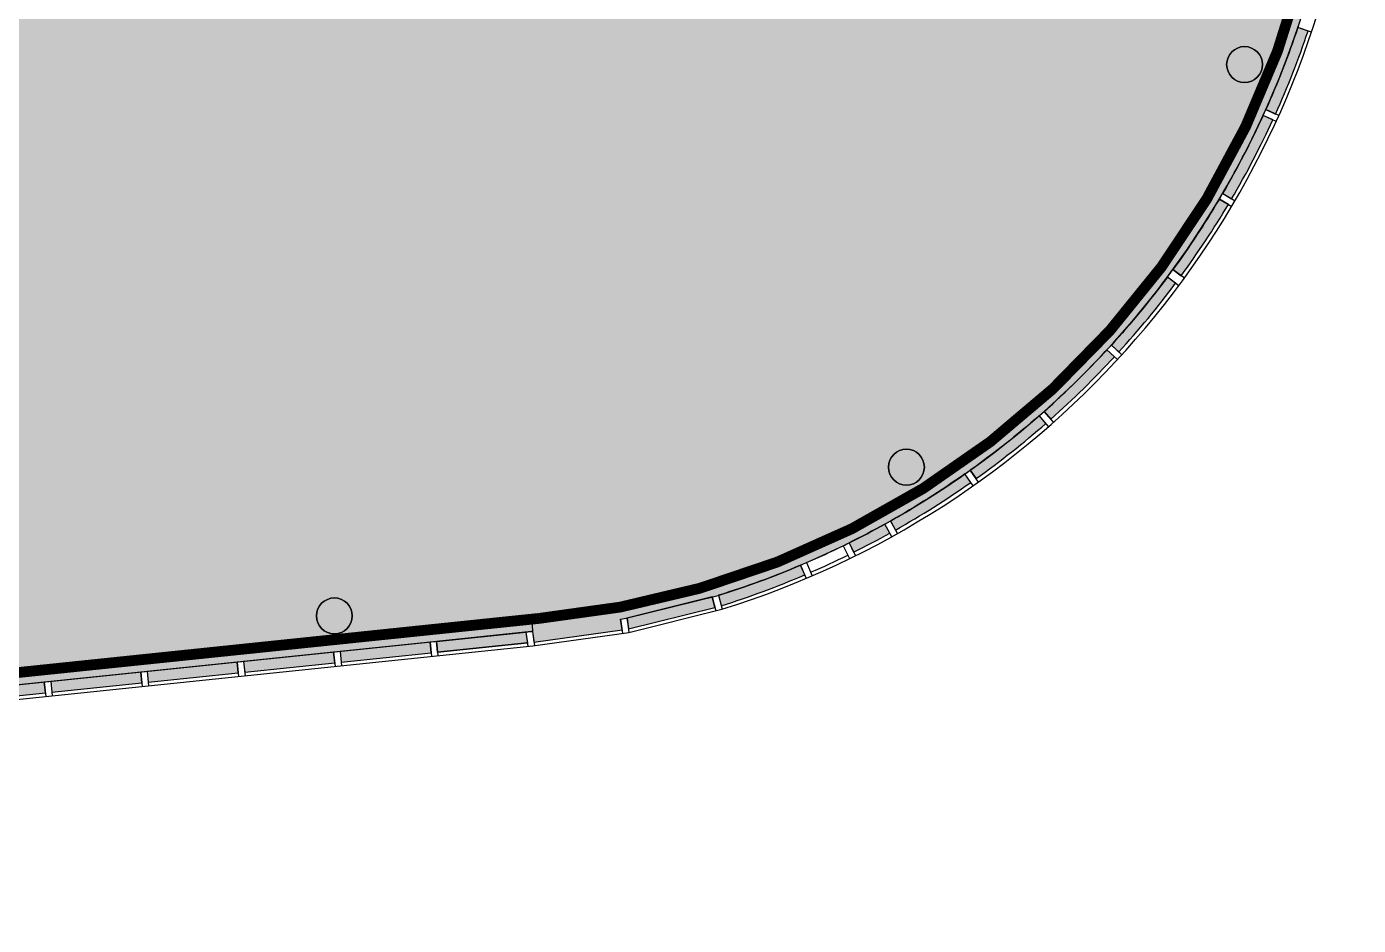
# Model space of a CAD drawing. Header units: metres. Extents: x -153 to -26, y 14 to 85.
# Drawn here: x -46.57 to -28.03, y 61.56 to 74.07 of the extents above; entities that cross this region are included whole.
import ezdxf

# ---------------------------------------------------------------- set-up
doc = ezdxf.new("R2010")
doc.units = ezdxf.units.M
doc.linetypes.add('AXES', pattern=[50.800000000000004, 31.75, -6.35, 6.35, -6.35])
for name, color, linetype in [('GEX_BAT_menuis_ext', 4, 'Continuous'), ('GEX_BAT_mur', 1, 'Continuous'), ('GEX_BAT_mur_bas', 150, 'Continuous')]:
    doc.layers.add(name, color=color, linetype=linetype)
for name, color, linetype, true_color in [('GEX_EDS_sdp_1-bureau', 1, 'AXES', 0xff0000), ('GEX_EDS_su_bureau', 7, 'Continuous', 0xffdf7f), ('GEX_EDS_sun_bureau', 7, 'Continuous', 0xffdf7f)]:
    doc.layers.add(name, color=color, linetype=linetype, true_color=true_color)

msp = doc.modelspace()

# ---------------------------------------------------------------- hatches: boundary and pattern name
at = {"layer": 'GEX_EDS_su_bureau', "ltscale": 0.05}
h = msp.add_hatch(color=256, dxfattribs=at)
edge = h.paths.add_edge_path()
edge.add_line((-107.2045238691229, 75.28678331595174), (-105.5211674519057, 73.5033212781955))
edge.add_line((-105.5211674519057, 73.5033212781955), (-100.0845955353708, 74.06785709846437))
edge.add_line((-100.0845955353708, 74.06785709846437), (-99.86940400555035, 71.99558359894587))
edge.add_line((-99.86940400555035, 71.99558359894587), (-94.24959919457555, 72.57916216367053))
edge.add_line((-94.24959919457555, 72.57916216367053), (-87.78498062405633, 73.25046332291382))
edge.add_line((-87.78498062405633, 73.25046332291382), (-87.76432237818895, 73.05152646295018))
edge.add_line((-87.76432237818895, 73.05152646295018), (-86.7696436715493, 73.15481646985792))
edge.add_line((-86.7696436715493, 73.15481646985792), (-86.79030185434213, 73.3537539581686))
edge.add_line((-86.79030185434213, 73.3537539581686), (-84.15893632922524, 73.62700113131469))
edge.add_line((-84.15893632922524, 73.62700113131469), (-84.138278927862, 73.42807116773587))
edge.add_line((-84.138278927862, 73.42807116773587), (-82.64630169353535, 73.58300319235467))
edge.add_line((-82.64630169353535, 73.58300319235467), (-82.66695896614223, 73.78193191601521))
edge.add_line((-82.66695896614223, 73.78193191601521), (-77.30975900083257, 74.33823740172036))
edge.add_line((-77.30975900083257, 74.33823740172036), (-77.28910155581164, 74.13930701518305))
edge.add_line((-77.28910155581164, 74.13930701518305), (-77.13622223492631, 72.69634954506586))
edge.add_line((-77.13622223492631, 72.69634954506586), (-76.44011746815465, 72.77010086914368))
edge.add_line((-76.44011746815465, 72.77010086914368), (-75.96499459246509, 68.19468623869548))
edge.add_line((-75.96499459246509, 68.19468623869548), (-76.66125015947335, 68.12238526177421))
edge.add_line((-76.66125015947335, 68.12238526177421), (-79.15610152538656, 67.86333118946897))
edge.add_line((-79.15610152538656, 67.86333118946897), (-78.52393920481573, 61.77563287571112))
edge.add_line((-78.52393920481573, 61.77563287571112), (-39.28547151352848, 65.85025673401056))
edge.add_arc((-40.53834511965177, 77.91538034411602), 12.13000000000184, 275.9284931638349, 355.9284931632584)
edge.add_line((-28.43895862882763, 77.05413325662778), (-28.21387526226313, 80.216257907104))
edge.add_arc((-37.52144174518131, 72.43769080445713), 12.13000000017815, 39.88635161112767, 95.92849316389312)
edge.add_line((-38.77431535133506, 84.50281441473669), (-45.54777271933452, 83.79944110232574))
edge.add_line((-45.54777271933452, 83.79944110232574), (-45.56528221539261, 83.96805686154201))
edge.add_line((-45.56528221539261, 83.96805686154201), (-46.85832970265725, 83.83379170624531))
edge.add_line((-46.85832970265725, 83.83379170624531), (-46.84125549364932, 83.66512250232441))
edge.add_line((-46.84125549364932, 83.66512250232441), (-61.63669767885557, 82.12872556860248))
edge.add_line((-61.63669767885557, 82.12872556860248), (-61.65425679495677, 82.29781916688327))
edge.add_line((-61.65425679495677, 82.29781916688327), (-62.94683325288909, 82.163259302922))
edge.add_line((-62.94683325288909, 82.163259302922), (-62.92931003899176, 81.99449736161287))
edge.add_line((-62.92931003899176, 81.99449736161287), (-77.74961706609561, 80.45551839148524))
edge.add_line((-77.74961706609561, 80.45551839148524), (-77.76715491594652, 80.62440719661507))
edge.add_line((-77.76715491594652, 80.62440719661507), (-79.06065936533452, 80.49029335481336))
edge.add_line((-79.06065936533452, 80.49029335481336), (-79.04310024935141, 80.32119975599721))
edge.add_line((-79.04310024935141, 80.32119975599721), (-101.4488530697721, 77.99452849755441))
edge.add_arc((-100.4541974379049, 68.41603383177831), 9.62999999420075, 95.92849316129502, 106.0084058844369)
edge.add_arc((-100.4541974367968, 68.41603382589383), 9.630000000162616, 106.0084058811188, 133.3459936226542)
edge.add_line((-107.0642520126101, 75.41918158300294), (-107.2045238691229, 75.28678331595174))
h.paths.add_polyline_path([(-67.56987603754189, 75.34958916043624), (-66.92536366215285, 69.14296336249797), (-60.95547116265165, 69.76289272837712), (-60.97612875803679, 69.96182302711796), (-59.98135657620433, 70.06512279139626), (-59.9606904532622, 69.86610945798627), (-55.39734080227383, 70.33998490051994), (-55.41798782650032, 70.53885763223829), (-54.4233358938074, 70.64212268207078), (-54.40297209753199, 70.44332436980872), (-49.83744475264304, 70.91741318725664), (-50.48196313422122, 77.12409988402172)], flags=16)
edge = h.paths.add_edge_path(flags=16)
edge.add_arc((-35.40092907485766, 78.2657850838175), 0.349999999999973, 0, 180)
edge.add_arc((-35.40092907485766, 78.2657850838175), 0.349999999999973, 180, 360)
edge = h.paths.add_edge_path(flags=16)
edge.add_arc((-43.48404754566744, 77.473782552156), 0.349999999999973, 0, 180)
edge.add_arc((-43.48404754566744, 77.473782552156), 0.349999999999973, 180, 360)
edge = h.paths.add_edge_path(flags=16)
edge.add_arc((-29.6118012603044, 73.54103044835031), 0.25, 0, 180)
edge.add_arc((-29.6118012603044, 73.54103044835031), 0.25, 180, 360)
edge = h.paths.add_edge_path(flags=16)
edge.add_arc((-34.32133503760564, 67.93910395107618), 0.2499999999999929, 0, 180)
edge.add_arc((-34.32133503760564, 67.93910395107618), 0.2499999999999929, 180, 360)
edge = h.paths.add_edge_path(flags=16)
edge.add_arc((-42.28618212835877, 65.8690991466216), 0.2499999999999858, 0, 180)
edge.add_arc((-42.28618212835877, 65.8690991466216), 0.2499999999999858, 180, 360)
edge = h.paths.add_edge_path(flags=16)
edge.add_arc((-75.14356297364836, 68.66569754544437), 0.25, 0, 180)
edge.add_arc((-75.14356297364836, 68.66569754544437), 0.25, 180, 360)
edge = h.paths.add_edge_path(flags=16)
edge.add_arc((-75.71066058097983, 74.12632939375717), 0.2499999999999716, 0, 180)
edge.add_arc((-75.71066058097983, 74.12632939375717), 0.2499999999999716, 180, 360)
edge = h.paths.add_edge_path(flags=16)
edge.add_arc((-68.29110079958343, 81.10680448305042), 0.2000000000000028, 0, 180)
edge.add_arc((-68.29110079958343, 81.10680448305042), 0.2000000000000028, 180, 360)
edge = h.paths.add_edge_path(flags=16)
edge.add_arc((-60.23441601603831, 81.94336308815251), 0.1999999999999673, 0, 180)
edge.add_arc((-60.23441601603831, 81.94336308815251), 0.1999999999999673, 180, 360)
edge = h.paths.add_edge_path(flags=16)
edge.add_arc((-52.17773123272612, 82.77992169328252), 0.1999999999999957, 0, 180)
edge.add_arc((-52.17773123272612, 82.77992169328252), 0.1999999999999957, 180, 360)
edge = h.paths.add_edge_path(flags=16)
edge.add_arc((-76.34778558301252, 80.2702458780071), 0.1999999999999886, 0, 180)
edge.add_arc((-76.34778558301252, 80.2702458780071), 0.1999999999999886, 180, 360)
edge = h.paths.add_edge_path(flags=16)
edge.add_arc((-36.03495360734817, 84.14387572440697), 0.1999999999999957, 0, 180)
edge.add_arc((-36.03495360734817, 84.14387572440697), 0.1999999999999957, 180, 360)
edge = h.paths.add_edge_path(flags=16)
edge.add_arc((-29.39704436260995, 80.95542785089683), 0.1999999999999815, 0, 180)
edge.add_arc((-29.39704436260995, 80.95542785089683), 0.1999999999999815, 180, 360)
edge = h.paths.add_edge_path(flags=16)
edge.add_arc((-100.5187810530742, 77.76063731845548), 0.1999999999999602, 0, 180)
edge.add_arc((-100.5187810530742, 77.76063731845548), 0.1999999999999602, 180, 360)
edge = h.paths.add_edge_path(flags=16)
edge.add_arc((-50.33523589101561, 65.03532221802203), 0.1999999999999957, 0, 180)
edge.add_arc((-50.33523589101561, 65.03532221802203), 0.1999999999999957, 180, 360)
edge = h.paths.add_edge_path(flags=16)
edge.add_arc((-84.41212572758167, 79.43301114391815), 0.1999999999999744, 0, 180)
edge.add_arc((-84.41212572758167, 79.43301114391815), 0.1999999999999744, 180, 360)
edge = h.paths.add_edge_path(flags=16)
edge.add_arc((-58.39192067425843, 64.19876361298553), 0.2000000000000099, 0, 180)
edge.add_arc((-58.39192067425843, 64.19876361298553), 0.2000000000000099, 180, 360)
edge = h.paths.add_edge_path(flags=16)
edge.add_arc((-74.50529024121002, 62.52564640296831), 0.1999999999999886, 0, 180)
edge.add_arc((-74.50529024121002, 62.52564640296831), 0.1999999999999886, 180, 360)
edge = h.paths.add_edge_path(flags=16)
edge.add_arc((-92.46200132979824, 78.59690546588907), 0.2000000000000028, 0, 180)
edge.add_arc((-92.46200132979824, 78.59690546588907), 0.2000000000000028, 180, 360)
edge = h.paths.add_edge_path(flags=16)
edge.add_arc((-44.12104644906411, 83.61648029829793), 0.2000000000000099, 0, 180)
edge.add_arc((-44.12104644906411, 83.61648029829793), 0.2000000000000099, 180, 360)
edge = h.paths.add_edge_path(flags=16)
edge.add_arc((-66.44860545780357, 63.3622050078834), 0.2000000000000171, 0, 180)
edge.add_arc((-66.44860545780357, 63.3622050078834), 0.2000000000000171, 180, 360)
h = msp.add_hatch(color=256, dxfattribs=at)
edge = h.paths.add_edge_path()
edge.add_line((-39.53591795408349, 65.82424972859074), (-39.52879263645598, 65.6546519220874))
edge.add_line((-39.52879263645598, 65.6546519220874), (-39.50816950747505, 65.50607639730802))
edge.add_line((-39.50816950747505, 65.50607639730802), (-38.27994516963815, 65.6765609301699))
edge.add_line((-38.27994516963815, 65.6765609301699), (-38.30056829861837, 65.82513645494416))
edge.add_line((-38.30056829861837, 65.82513645494416), (-38.22192499113297, 65.83605259389851))
edge.add_line((-38.22192499113297, 65.83605259389851), (-37.0237090943418, 66.13408351733852))
edge.add_line((-37.0237090943418, 66.13408351733852), (-36.94317761357969, 66.15411402406257))
edge.add_arc((-40.63491281985477, 77.99978451650009), 12.40761130309359, 287.3097864240999, 287.34223512121)
edge.add_arc((-40.63491281986704, 77.9997845165045), 12.40761130310147, 287.3422351212581, 292.9649408750645)
edge.add_arc((-40.63491281986541, 77.9997845165048), 12.40761130310111, 292.964940875057, 293.3805485420826)
edge.add_arc((-40.63491281986695, 77.99978451650438), 12.40761130310132, 293.38054854209, 295.9790301629664)
edge.add_arc((-40.63491281986653, 77.9997845165052), 12.40761130310188, 295.9790301629631, 296.3946383515099)
edge.add_arc((-40.63491281986693, 77.99978451650442), 12.40761130310136, 296.3946383515132, 298.9934603887293)
edge.add_arc((-40.63491281986698, 77.99978451650446), 12.40761130310142, 298.9934603887294, 305.067666716824)
edge.add_arc((-40.63491281986781, 77.99978451650466), 12.40761130310206, 305.0676667168266, 305.483276983579)
edge.add_arc((-40.63491281986693, 77.99978451650448), 12.4076113031014, 305.4832769835762, 311.5595543002327)
edge.add_arc((-40.6349128198669, 77.99978451650449), 12.40761130310139, 311.5595543002325, 323.296419535032)
edge.add_arc((-40.63491281986735, 77.99978451650436), 12.40761130310167, 323.2964195350337, 323.8967353592977)
edge.add_arc((-40.63491281986692, 77.99978451650449), 12.4076113031014, 323.896735359296, 329.7413473919942)
edge.add_arc((-40.63491281986693, 77.99978451650446), 12.40761130310139, 329.7413473919945, 341.8850271868056)
edge.add_arc((-40.63491283338882, 77.99978451930953), 12.40761131682523, 341.885027193909, 348.6709525814413)
edge.add_arc((-71.39835101014788, 81.84525950570834), 43.3866144970922, 351.6736550514889, 353.0780759605258)
edge.add_arc((-71.39835101014327, 81.84525950570881), 43.38661449708768, 353.0780759605245, 353.196950684816)
edge.add_arc((-71.39835101014793, 81.84525950570838), 43.38661449709226, 353.1969506848172, 354.8501581672168)
edge.add_arc((-71.3983510101435, 81.84525950570868), 43.38661449708787, 354.850158167216, 354.9690124798096)
edge.add_arc((-71.3983510101474, 81.84525950570837), 43.38661449709173, 354.9690124798104, 357.6812455707675)
edge.add_arc((-71.39835101014853, 81.84525950570897), 43.38661449709289, 357.6812455707667, 357.8000995767894)
edge.add_arc((-71.39835103402703, 81.84525948622657), 43.38661452020593, 357.8000996037092, 357.8995718901143)
edge.add_arc((-37.48158124769883, 72.53734404304956), 12.19386295784744, 39.26591690889219, 45.37698474196861)
edge.add_arc((-37.48158124769879, 72.53734404304927), 12.19386295784762, 45.37698474196966, 45.79989937164085)
edge.add_arc((-37.48158124769878, 72.53734404304953), 12.19386295784743, 45.79989937164003, 51.55098835929615)
edge.add_arc((-37.48158124770016, 72.53734404304971), 12.19386295784814, 51.55098835929054, 51.97387939069786)
edge.add_arc((-37.56291525409781, 72.41976208168491), 12.33659205922381, 52.01272347600088, 58.64236711907731)
edge.add_line((-31.1432200190739, 82.95441996531432), (-31.23831074269104, 82.81358425080036))
edge.add_arc((-37.52144174518104, 72.4376908044573), 12.13000000017789, 39.88635161112768, 58.80296327417261, ccw=False)
edge.add_line((-28.21387526226306, 80.21625790710401), (-28.43895862882755, 77.05413325662778))
edge.add_arc((-40.5383451196527, 77.91538034411698), 12.13000000000291, 275.928493163831, 355.9284931632542, ccw=False)
edge.add_line((-39.28547151353013, 65.85025673401037), (-39.53591795408349, 65.82424972859074))
h = msp.add_hatch(color=256, dxfattribs=at)
edge = h.paths.add_edge_path()
edge.add_line((-29.315479329224, 72.91624654557538), (-29.18069255280746, 72.85343589452746))
edge.add_ellipse((-40.33686119988451, 77.8884222617903), major_axis=(12.23973801192442, 3.009265538105056e-36), ratio=1, start_angle=335.7094582768652, end_angle=341.5179741820032)
edge.add_line((-28.7284103223997, 74.00833787796955), (-28.87058479327471, 74.05651121484425))
edge.add_ellipse((-40.63491281986933, 77.99978451650539), major_axis=(-12.40761130310396, -3.009265538105056e-36), ratio=1, start_angle=515.8152943335939, end_angle=521.4694150234382, ccw=False)
edge.add_line((-29.31632367673247, 72.91664001159725), (-29.315479329224, 72.91624654557538))
h = msp.add_hatch(color=256, dxfattribs=at)
edge = h.paths.add_edge_path()
edge.add_line((-29.91699683820002, 71.74709864916294), (-29.79253733619309, 71.67230152659806))
edge.add_ellipse((-40.69368762875047, 78.06476140656288), major_axis=(12.63719197519305, 3.009265538105056e-36), ratio=1, start_angle=329.6125411763673, end_angle=335.2381989922888)
edge.add_line((-29.21839794681917, 72.77171429420457), (-29.3534943628682, 72.83466923735165))
edge.add_ellipse((-40.63491281986484, 77.99978451650337), major_axis=(-12.40761130309904, 0), ratio=1, start_angle=509.74134739199394, end_angle=515.3996697996577, ccw=False)
edge.add_line((-29.9177217121998, 71.74753428074213), (-29.91699683820002, 71.74709864916294))
h = msp.add_hatch(color=256, dxfattribs=at)
edge = h.paths.add_edge_path()
edge.add_line((-30.61010496399981, 70.68869392058141), (-30.4952296658049, 70.60218301863853))
edge.add_ellipse((-40.69368762874758, 78.06476140656106), major_axis=(12.63719197518964, 3.009265538105056e-36), ratio=1, start_angle=323.8057239984714, end_angle=329.204478589414)
edge.add_line((-29.83834074925818, 71.59482592436673), (-29.96335678110373, 71.66995750777933))
edge.add_ellipse((-40.63491281986795, 77.99978451650509), major_axis=(-12.40761130310259, 0), ratio=1, start_angle=503.8967353592967, end_angle=509.32572677072926, ccw=False)
h = msp.add_hatch(color=256, dxfattribs=at)
edge = h.paths.add_edge_path()
edge.add_line((-31.46669122912921, 69.63858598290429), (-31.36308766188974, 69.54193762120265))
edge.add_ellipse((-40.69368762874718, 78.06476140656017), major_axis=(12.63719197518879, 0), ratio=1, start_angle=317.5905744443826, end_angle=323.2163224910113)
edge.add_line((-30.57253544017126, 70.49766821343371), (-30.68725566954441, 70.58406233532165))
edge.add_ellipse((-40.63491281986559, 77.99978451650337), major_axis=(-12.40761130309967, -3.009265538105056e-36), ratio=1, start_angle=497.63596959646986, end_angle=503.2964195350325, ccw=False)
edge.add_line((-31.46719541854466, 69.63905632463371), (-31.46669122912921, 69.63858598290429))
h = msp.add_hatch(color=256, dxfattribs=at)
edge = h.paths.add_edge_path()
edge.add_line((-32.4033196182638, 68.71511524652162), (-32.31066134327943, 68.60836191653578))
edge.add_ellipse((-40.69368762875092, 78.0647614065636), major_axis=(12.63719197519387, 0), ratio=1, start_angle=311.5567445390569, end_angle=317.1825126645763)
edge.add_line((-31.42402352181972, 69.47570159989235), (-31.52808347231473, 69.57277570652856))
edge.add_ellipse((-40.63491281987378, 77.9997845165115), major_axis=(-12.4076113031112, -3.009265538105056e-36), ratio=1, start_angle=491.55955430023494, end_angle=497.22035512665843, ccw=False)
edge.add_line((-32.40372620400603, 68.71558368155254), (-32.4033196182638, 68.71511524652162))
h = msp.add_hatch(color=256, dxfattribs=at)
edge = h.paths.add_edge_path()
edge.add_line((-33.43240529774746, 67.89599536387817), (-33.35111977098597, 67.77956241616866))
edge.add_ellipse((-40.69368762874655, 78.06476140655828), major_axis=(12.63719197518698, 3.009265538105056e-36), ratio=1, start_angle=305.5229097297531, end_angle=311.1486828327336)
edge.add_line((-32.37822204925938, 68.54889816594293), (-32.47128790410925, 68.65612107630768))
edge.add_ellipse((-40.63491281986841, 77.99978451650634), major_axis=(-12.40761130310378, -3.009265538105056e-36), ratio=1, start_angle=485.4832769835768, end_angle=491.1439421568451, ccw=False)
edge.add_line((-33.43272483252881, 67.89645306376612), (-33.43240529774746, 67.89599536387817))
h = msp.add_hatch(color=256, dxfattribs=at)
edge = h.paths.add_edge_path()
edge.add_line((-34.54191977875005, 67.1904511687111), (-34.4729320649535, 67.06472407783664))
edge.add_ellipse((-40.693687628748, 78.06476140655973), major_axis=(12.63719197518901, 3.009265538105056e-36), ratio=1, start_angle=299.4890846116314, end_angle=305.1148478789056)
edge.add_line((-33.42455679246334, 67.72752977024834), (-33.50620088622522, 67.84447632738465))
edge.add_ellipse((-40.63491281986964, 77.99978451650881), major_axis=(-12.40761130310651, 0), ratio=1, start_angle=479.4090753242337, end_angle=485.0676667168226, ccw=False)
edge.add_line((-34.54225774224893, 67.19106709240529), (-34.54191977875005, 67.1904511687111))
h = msp.add_hatch(color=256, dxfattribs=at)
edge = h.paths.add_edge_path()
edge.add_line((-35.11888276024935, 66.88519291711954), (-35.05569653380252, 66.75495692411629))
edge.add_ellipse((-40.69368762877231, 78.06476140660473), major_axis=(12.63719197524016, 0), ratio=1, start_angle=296.4964723279551, end_angle=299.0810151170693)
edge.add_line((-34.55143316089612, 67.02069824710907), (-34.62082215117954, 67.147156646829))
edge.add_ellipse((-40.63491281987345, 77.99978451651684), major_axis=(-12.40761130311537, 0), ratio=1, start_angle=476.3946383515147, end_angle=478.9934603887278, ccw=False)
edge.add_line((-35.11909236618915, 66.88562494541502), (-35.11888276024935, 66.88519291711954))
h = msp.add_hatch(color=256, dxfattribs=at)
edge = h.paths.add_edge_path()
edge.add_line((-36.93637021035406, 66.1558072219898), (-36.90019875177661, 66.01038198835327))
edge.add_arc((-40.69368762874777, 78.06476140655677), 12.63719197518626, 287.4686836355884, 293.0943801121845)
edge.add_line((-35.7367883336316, 66.44031430590769), (-35.79386240123362, 66.57555372869649))
edge.add_arc((-40.69853244170854, 78.16080371364257), 12.58069177031316, 287.4001059398269, 292.94559830147404, ccw=False)
for points in [[(-38.21157787542504, 65.8386262206194), (-38.19083865486562, 65.68921433549855), (-36.98750291992341, 65.98851871069391), (-37.0237090943418, 66.13408351733852)], [(-78.40691551881974, 61.61687365804847), (-78.4244740470118, 61.78596159466737), (-39.53591795408349, 65.82424972859074), (-39.52879263645598, 65.65465192208745), (-39.54519679353032, 65.65237493166352), (-40.8646905437443, 65.51535529166364), (-40.95420918553371, 65.50605944462437), (-42.20747017058557, 65.37591758607456), (-42.29698881237498, 65.3666217390353), (-43.55024979742684, 65.23647988048549), (-43.63976843921627, 65.22718403344622), (-44.89302942426813, 65.09704217489642), (-44.98254806605755, 65.08774632785715), (-46.23580905110942, 64.95760446930734), (-46.32532769289884, 64.94830862226807), (-47.5785886779507, 64.81816676371827), (-47.66810731974012, 64.808870916679), (-48.92136830479198, 64.67872905812919), (-49.01088694658141, 64.66943321108992), (-50.26414793163326, 64.53929135254012), (-50.35366657342269, 64.52999550550085), (-51.60692755847456, 64.39985364695104), (-51.69644620026396, 64.39055779991176), (-52.94970718531583, 64.26041594136197), (-53.03922582710525, 64.25112009432269), (-54.29248681215712, 64.12097823577288), (-54.38200545394653, 64.11168238873361), (-55.63526643899842, 63.98154053018381), (-55.72478508078784, 63.97224468314454), (-56.97804606583971, 63.84210282459473), (-57.06756470762912, 63.83280697755546), (-58.32082569268099, 63.70266511900566), (-58.41034433447041, 63.69336927196639), (-59.66360531952229, 63.56322741341658), (-59.7531239613117, 63.55393156637732), (-61.00638494636357, 63.42378970782751), (-61.09590358815299, 63.41449386078824), (-62.34916457320485, 63.28435200223844), (-62.43868321499427, 63.27505615519916), (-63.69194420004614, 63.14491429664936), (-63.78146284183556, 63.13561844961009), (-65.03472382688744, 63.00547659106028), (-65.12424246867685, 62.99618074402101), (-66.37750345372874, 62.86603888547121), (-66.46702209551815, 62.85674303843194), (-67.72028308057003, 62.72660117988213), (-67.80980172235945, 62.71730533284286), (-69.0630627074113, 62.58716347429306), (-69.15258134920072, 62.57786762725378), (-70.40584233425258, 62.44772576870398), (-70.495360976042, 62.43842992166471), (-71.74862196109385, 62.30828806311491), (-71.83814060288327, 62.29899221607563), (-73.07596654058966, 62.17045317271355), (-73.16548518237967, 62.16115732568007), (-74.41874616743125, 62.03101546712737), (-74.50826480922096, 62.02171962009099), (-75.76152579427284, 61.89157776154119), (-75.85104443606227, 61.88228191450191), (-77.10430542111413, 61.75214005595211), (-77.19382406290354, 61.74284420891284)], [(-40.8646905437443, 65.51535529166364), (-39.61828595379558, 65.6447851644321), (-39.61793795129898, 65.64227804470234), (-39.59765057906498, 65.49612141741022), (-40.84919746534169, 65.36615755530826)], [(-42.20747017058557, 65.37591758607456), (-42.19197709218324, 65.22671984972192), (-40.93871610713112, 65.35686170826918), (-40.95420918553371, 65.50605944462437)], [(-43.55024979742685, 65.23647988048549), (-43.53475671902481, 65.08728214413557), (-42.28149573397268, 65.21742400268282), (-42.29698881237498, 65.3666217390353)], [(-46.23580905110942, 64.95760446930734), (-46.22031597270796, 64.80840673296291), (-44.96705498765581, 64.93854859151014), (-44.98254806605755, 65.08774632785715)], [(-44.89302942426814, 65.09704217489642), (-44.87753634586638, 64.94784443854924), (-43.62427536081425, 65.07798629709649), (-43.63976843921627, 65.22718403344622)], [(-47.5785886779507, 64.81816676371827), (-47.56309559954952, 64.66896902737656), (-46.30983461449739, 64.79911088592381), (-46.32532769289884, 64.94830862226807)]]:
    msp.add_hatch(color=256, dxfattribs=at).paths.add_polyline_path(points)
at = {"layer": 'GEX_EDS_sun_bureau', "ltscale": 0.05}
h = msp.add_hatch(color=256, dxfattribs=at)
edge = h.paths.add_edge_path()
edge.add_line((-107.2045238691228, 75.28678331595171), (-105.5211674519056, 73.50332127819547))
edge.add_line((-105.5211674519056, 73.50332127819547), (-100.0845955353707, 74.06785709846436))
edge.add_line((-100.0845955353707, 74.06785709846436), (-99.86940400555027, 71.99558359894586))
edge.add_line((-99.86940400555027, 71.99558359894586), (-94.24959919457547, 72.5791621636705))
edge.add_line((-94.24959919457547, 72.5791621636705), (-86.79030185434205, 73.35375395816858))
edge.add_line((-86.79030185434205, 73.35375395816858), (-77.30975900083249, 74.33823740172036))
edge.add_line((-77.30975900083249, 74.33823740172036), (-77.28910155581156, 74.13930701518304))
edge.add_line((-77.28910155581156, 74.13930701518304), (-77.13622223492622, 72.69634954506584))
edge.add_line((-77.13622223492622, 72.69634954506584), (-76.44011746815457, 72.77010086914366))
edge.add_line((-76.44011746815457, 72.77010086914366), (-75.964994592465, 68.19468623869545))
edge.add_line((-75.964994592465, 68.19468623869545), (-76.66125015947327, 68.12238526177421))
edge.add_line((-76.66125015947327, 68.12238526177421), (-79.05664470873023, 67.87363980520266))
edge.add_line((-79.05664470873023, 67.87363980520266), (-78.42447404672549, 61.78596159191048))
edge.add_line((-78.42447404672549, 61.78596159191048), (-39.28547151352839, 65.85025673401056))
edge.add_ellipse((-40.53834511965168, 77.91538034411602), major_axis=(12.13000000000184, 0), ratio=1, start_angle=275.9284931638349, end_angle=355.9284931632584)
edge.add_line((-28.43895862882755, 77.05413325662776), (-28.21387526226305, 80.216257907104))
edge.add_ellipse((-37.52144174518122, 72.43769080445712), major_axis=(12.13000000017815, 0), ratio=1, start_angle=39.88635161112776, end_angle=95.92849316389314)
edge.add_line((-38.77431535133498, 84.50281441473668), (-45.54777271933444, 83.79944110232574))
edge.add_line((-45.54777271933444, 83.79944110232574), (-45.56528221539253, 83.96805686154198))
edge.add_line((-45.56528221539253, 83.96805686154198), (-46.85832970265717, 83.83379170624531))
edge.add_line((-46.85832970265717, 83.83379170624531), (-46.84125549364924, 83.66512250232441))
edge.add_line((-46.84125549364924, 83.66512250232441), (-61.63669767885548, 82.12872556860246))
edge.add_line((-61.63669767885548, 82.12872556860246), (-61.65425679495668, 82.29781916688326))
edge.add_line((-61.65425679495668, 82.29781916688326), (-62.94683325288901, 82.163259302922))
edge.add_line((-62.94683325288901, 82.163259302922), (-62.92931003899167, 81.99449736161287))
edge.add_line((-62.92931003899167, 81.99449736161287), (-77.74961706609552, 80.45551839148524))
edge.add_line((-77.74961706609552, 80.45551839148524), (-77.76715491594643, 80.62440719661507))
edge.add_line((-77.76715491594643, 80.62440719661507), (-79.06065936533443, 80.49029335481336))
edge.add_line((-79.06065936533443, 80.49029335481336), (-79.04310024935133, 80.3211997559972))
edge.add_line((-79.04310024935133, 80.3211997559972), (-101.448853069772, 77.9945284975544))
edge.add_ellipse((-100.4541974379047, 68.41603383177836), major_axis=(9.629999994200688, 0), ratio=1, start_angle=95.92849316129566, end_angle=106.0084058844375)
edge.add_ellipse((-100.4541974367967, 68.41603382589375), major_axis=(9.630000000162669, 0), ratio=1, start_angle=106.0084058811185, end_angle=133.3459936226537)
edge.add_line((-107.06425201261, 75.41918158300294), (-107.2045238691228, 75.28678331595171))
edge = h.paths.add_edge_path(flags=16)
edge.add_ellipse((-43.48404754566735, 77.473782552156), major_axis=(0.2474873734152722, 0.2474873734152722), ratio=1, start_angle=315.0000000000012, end_angle=675.0000000000013)
edge = h.paths.add_edge_path(flags=16)
edge.add_ellipse((-35.40092907485758, 78.26578508381748), major_axis=(0.2474873734152724, 0.2474873734152724), ratio=0.9999999999999999, start_angle=315.0000000000012, end_angle=675.0000000000013)
h.paths.add_polyline_path([(-67.5698760375418, 75.34958916043624), (-66.92536366215276, 69.14296336249794), (-49.83744475264295, 70.91741318725664), (-50.48196313422113, 77.12409988402172)], flags=16)
edge = h.paths.add_edge_path(flags=16)
edge.add_ellipse((-75.71066058097975, 74.12632939375715), major_axis=(0.248126889170691, -0.03054581592395161), ratio=0.9999999999999998, start_angle=7.018121733971392, end_angle=367.0181217339714)
edge = h.paths.add_edge_path(flags=16)
edge.add_ellipse((-75.14356297364827, 68.66569754544437), major_axis=(0.2499999999999976, 0), ratio=1, start_angle=0, end_angle=360)
edge = h.paths.add_edge_path(flags=16)
edge.add_ellipse((-74.50529024120993, 62.52564640296828), major_axis=(0.1662352644465837, -0.111201784402824), ratio=0.9999999999999997, start_angle=33.7802349728221, end_angle=393.7802349728221)
edge = h.paths.add_edge_path(flags=16)
edge.add_ellipse((-66.44860545780348, 63.36220500788338), major_axis=(0.187956776082467, -0.06835386108110109), ratio=0.9999999999999998, start_angle=19.98470642854597, end_angle=379.984706428546)
edge = h.paths.add_edge_path(flags=16)
edge.add_ellipse((-58.39192067425834, 64.19876361298553), major_axis=(0.1414213562373162, 0.1414213562373162), ratio=0.9999999999999999, start_angle=314.9999999999973, end_angle=674.9999999999973)
edge = h.paths.add_edge_path(flags=16)
edge.add_ellipse((-50.33523589101552, 65.03532221802202), major_axis=(0.1414213562373057, 0.1414213562373057), ratio=0.9999999999999999, start_angle=315.0000000000003, end_angle=675.0000000000003)
edge = h.paths.add_edge_path(flags=16)
edge.add_ellipse((-42.28618212835869, 65.8690991466216), major_axis=(0.2143732314281066, 0.1286239388568974), ratio=0.9999999999999998, start_angle=329.0362434679192, end_angle=689.0362434679191)
edge = h.paths.add_edge_path(flags=16)
edge.add_ellipse((-34.32133503760556, 67.93910395107619), major_axis=(0.2126627020880054, 0.1314327780297857), ratio=0.9999999999999999, start_angle=328.2825255885373, end_angle=688.2825255885374)
edge = h.paths.add_edge_path(flags=16)
edge.add_ellipse((-29.61180126030431, 73.5410304483503), major_axis=(0.1767766952966373, 0.1767766952966373), ratio=1, start_angle=315.0000000000023, end_angle=675.0000000000023)
edge = h.paths.add_edge_path(flags=16)
edge.add_ellipse((-29.39704436260986, 80.9554278508968), major_axis=(0.1999999999999805, 0), ratio=1, start_angle=0, end_angle=360)
edge = h.paths.add_edge_path(flags=16)
edge.add_ellipse((-36.03495360734809, 84.14387572440694), major_axis=(0.1952706887054388, -0.04323607443445628), ratio=1, start_angle=12.48478635377995, end_angle=372.48478635378)
edge = h.paths.add_edge_path(flags=16)
edge.add_ellipse((-44.12104644906402, 83.61648029829794), major_axis=(0.141421356237316, 0.141421356237316), ratio=0.9999999999999999, start_angle=314.9999999999971, end_angle=674.9999999999972)
edge = h.paths.add_edge_path(flags=16)
edge.add_ellipse((-52.17773123272604, 82.7799216932825), major_axis=(0.188581486196172, 0.066610983058659), ratio=0.9999999999999997, start_angle=340.5456983231026, end_angle=700.5456983231026)
edge = h.paths.add_edge_path(flags=16)
edge.add_ellipse((-60.23441601603822, 81.94336308815248), major_axis=(0.1414213562372858, -0.1414213562372858), ratio=0.9999999999999997, start_angle=45.00000000000361, end_angle=405.0000000000036)
edge = h.paths.add_edge_path(flags=16)
edge.add_ellipse((-68.29110079958335, 81.10680448305038), major_axis=(0.1414213562373155, -0.1414213562373155), ratio=0.9999999999999998, start_angle=45.00000000000612, end_angle=405.0000000000061)
edge = h.paths.add_edge_path(flags=16)
edge.add_ellipse((-76.34778558301244, 80.27024587800707), major_axis=(0.1662352644465837, -0.111201784402824), ratio=0.9999999999999997, start_angle=33.78023497282395, end_angle=393.780234972824)
edge = h.paths.add_edge_path(flags=16)
edge.add_ellipse((-84.41212572758158, 79.43301114391815), major_axis=(0.1996185437689469, 0.01234653731017163), ratio=0.9999999999999997, start_angle=356.4607271869481, end_angle=716.460727186948)
edge = h.paths.add_edge_path(flags=16)
edge.add_ellipse((-92.46200132979816, 78.59690546588907), major_axis=(0.141421356237316, 0.141421356237316), ratio=0.9999999999999999, start_angle=314.9999999999968, end_angle=674.9999999999967)
edge = h.paths.add_edge_path(flags=16)
edge.add_ellipse((-100.5187810530742, 77.76063731845548), major_axis=(0.1414213562372758, 0.1414213562372758), ratio=0.9999999999999996, start_angle=314.9999999999993, end_angle=674.9999999999993)
h = msp.add_hatch(color=256, dxfattribs=at)
edge = h.paths.add_edge_path()
edge.add_line((-39.53591795408347, 65.82424972859073), (-39.52879263645596, 65.65465192208738))
edge.add_line((-39.52879263645596, 65.65465192208738), (-39.50816950747504, 65.50607639730801))
edge.add_line((-39.50816950747504, 65.50607639730801), (-38.27994516963813, 65.67656093016988))
edge.add_line((-38.27994516963813, 65.67656093016988), (-38.30056829861835, 65.82513645494414))
edge.add_line((-38.30056829861835, 65.82513645494414), (-38.22192499113296, 65.8360525938985))
edge.add_line((-38.22192499113296, 65.8360525938985), (-37.02370909434179, 66.13408351733851))
edge.add_line((-37.02370909434179, 66.13408351733851), (-36.94317761357968, 66.15411402406255))
edge.add_arc((-40.63491281985475, 77.99978451650009), 12.4076113030936, 287.3097864240999, 287.34223512121)
edge.add_arc((-40.63491281986703, 77.99978451650448), 12.40761130310145, 287.3422351212581, 292.9649408750645)
edge.add_arc((-40.6349128198654, 77.9997845165048), 12.40761130310112, 292.964940875057, 293.3805485420826)
edge.add_arc((-40.63491281986693, 77.99978451650435), 12.40761130310131, 293.38054854209, 295.9790301629665)
edge.add_arc((-40.63491281986651, 77.99978451650519), 12.40761130310188, 295.9790301629631, 296.3946383515099)
edge.add_arc((-40.63491281986692, 77.9997845165044), 12.40761130310136, 296.3946383515132, 298.9934603887293)
edge.add_arc((-40.63491281986697, 77.99978451650443), 12.40761130310141, 298.9934603887294, 305.0676667168241)
edge.add_arc((-40.6349128198678, 77.99978451650466), 12.40761130310207, 305.0676667168266, 305.483276983579)
edge.add_arc((-40.63491281986692, 77.99978451650445), 12.40761130310139, 305.4832769835763, 311.5595543002328)
edge.add_arc((-40.63491281986689, 77.99978451650448), 12.40761130310139, 311.5595543002325, 323.296419535032)
edge.add_arc((-40.63491281986733, 77.99978451650435), 12.40761130310167, 323.2964195350337, 323.8967353592977)
edge.add_arc((-40.6349128198669, 77.99978451650446), 12.40761130310139, 323.8967353592961, 329.7413473919943)
edge.add_arc((-40.63491281986691, 77.99978451650446), 12.4076113031014, 329.7413473919944, 341.8850271868055)
edge.add_arc((-40.6349128333888, 77.99978451930951), 12.40761131682523, 341.885027193909, 348.6709525814413)
edge.add_arc((-71.39835101014788, 81.84525950570833), 43.38661449709221, 351.6736550514889, 353.0780759605258)
edge.add_arc((-71.39835101014327, 81.84525950570881), 43.3866144970877, 353.0780759605245, 353.196950684816)
edge.add_arc((-71.39835101014792, 81.84525950570837), 43.38661449709226, 353.1969506848172, 354.8501581672168)
edge.add_arc((-71.39835101014349, 81.84525950570867), 43.38661449708787, 354.850158167216, 354.9690124798096)
edge.add_arc((-71.39835101014738, 81.84525950570836), 43.38661449709173, 354.9690124798104, 357.6812455707675)
edge.add_arc((-71.3983510101485, 81.84525950570894), 43.38661449709287, 357.6812455707667, 357.8000995767894)
edge.add_arc((-71.39835103402703, 81.84525948622657), 43.38661452020595, 357.8000996037092, 357.8995718901143)
edge.add_arc((-37.48158124769881, 72.53734404304953), 12.19386295784745, 39.26591690889224, 45.37698474196866)
edge.add_arc((-37.48158124769878, 72.53734404304926), 12.19386295784762, 45.37698474196966, 45.79989937164085)
edge.add_arc((-37.48158124769877, 72.53734404304952), 12.19386295784743, 45.79989937164003, 51.55098835929615)
edge.add_arc((-37.48158124770015, 72.5373440430497), 12.19386295784814, 51.55098835929054, 51.97387939069786)
edge.add_arc((-37.5629152540978, 72.4197620816849), 12.33659205922381, 52.01272347600088, 58.64236711907731)
edge.add_line((-31.14322001907389, 82.9544199653143), (-31.23831074269103, 82.81358425080035))
edge.add_arc((-37.52144174518102, 72.43769080445729), 12.13000000017789, 39.88635161112768, 58.80296327417261, ccw=False)
edge.add_line((-28.21387526226304, 80.216257907104), (-28.43895862882754, 77.05413325662776))
edge.add_arc((-40.53834511965268, 77.91538034411697), 12.13000000000291, 275.928493163831, 355.9284931632542, ccw=False)
edge.add_line((-39.28547151353011, 65.85025673401036), (-39.53591795408347, 65.82424972859073))
msp.add_hatch(color=256, dxfattribs=at).paths.add_polyline_path([(-78.40691551881974, 61.61687365804846), (-78.4244740470118, 61.78596159466736), (-39.53591795408349, 65.82424972859073), (-39.52879263645598, 65.65465192208745), (-39.54519679353032, 65.6523749316635), (-40.8646905437443, 65.51535529166364), (-40.95420918553371, 65.50605944462436), (-42.20747017058557, 65.37591758607456), (-42.29698881237498, 65.36662173903528), (-43.55024979742684, 65.23647988048549), (-43.63976843921627, 65.2271840334462), (-44.89302942426813, 65.09704217489642), (-44.98254806605755, 65.08774632785713), (-46.23580905110942, 64.95760446930734), (-46.32532769289884, 64.94830862226806), (-47.5785886779507, 64.81816676371827), (-47.66810731974012, 64.80887091667898), (-48.92136830479198, 64.67872905812919), (-49.01088694658141, 64.66943321108991), (-50.26414793163326, 64.53929135254012), (-50.35366657342269, 64.52999550550084), (-51.60692755847456, 64.39985364695104), (-51.69644620026396, 64.39055779991176), (-52.94970718531583, 64.26041594136197), (-53.03922582710525, 64.25112009432269), (-54.29248681215712, 64.12097823577287), (-54.38200545394653, 64.11168238873361), (-55.63526643899842, 63.98154053018381), (-55.72478508078784, 63.97224468314453), (-56.97804606583971, 63.84210282459473), (-57.06756470762912, 63.83280697755546), (-58.32082569268099, 63.70266511900565), (-58.41034433447041, 63.69336927196638), (-59.66360531952229, 63.56322741341658), (-59.7531239613117, 63.55393156637731), (-61.00638494636357, 63.4237897078275), (-61.09590358815299, 63.41449386078823), (-62.34916457320485, 63.28435200223843), (-62.43868321499427, 63.27505615519915), (-63.69194420004614, 63.14491429664935), (-63.78146284183556, 63.13561844961008), (-65.03472382688744, 63.00547659106027), (-65.12424246867685, 62.996180744021), (-66.37750345372874, 62.8660388854712), (-66.46702209551815, 62.85674303843193), (-67.72028308057003, 62.72660117988212), (-67.80980172235945, 62.71730533284285), (-69.0630627074113, 62.58716347429305), (-69.15258134920072, 62.57786762725377), (-70.40584233425258, 62.44772576870398), (-70.495360976042, 62.4384299216647), (-71.74862196109385, 62.3082880631149), (-71.83814060288327, 62.29899221607563), (-73.07596654058966, 62.17045317271354), (-73.16548518237967, 62.16115732568006), (-74.41874616743125, 62.03101546712736), (-74.50826480922096, 62.02171962009098), (-75.76152579427284, 61.89157776154118), (-75.85104443606227, 61.8822819145019), (-77.10430542111413, 61.7521400559521), (-77.19382406290354, 61.74284420891284)])

# ---------------------------------------------------------------- linework, layer by layer
at = {"layer": 'GEX_BAT_menuis_ext'}
for p, q in [((-28.68116195283716, 73.99232859297128, 2.210549458925432e-06), (-28.87058479327471, 74.05651121484425, 2.223367377679205e-06)), ((-29.13419239022255, 72.83176681419597, 2.214463153877567e-06), (-29.315479329224, 72.91624654557538, 2.214463153877567e-06)), ((-29.17220742386676, 72.75018950597224, 2.214469937447543e-06), (-29.35349436286821, 72.83466923735165, 2.214469937447543e-06)), ((-29.96335678110372, 71.66995750777933, 2.214391136034658e-06), (-29.79192921460232, 71.56693372497577, 2.214391136034658e-06)), ((-29.91699683820002, 71.74709864916294, 2.214383017019552e-06), (-29.74556927169863, 71.64407486635938, 2.214383017019552e-06)), ((-30.45034000961853, 70.56837727705954, 2.209806627985118e-06), (-30.61010496399984, 70.68869392058144, 2.209806627985118e-06)), ((-30.52749071516312, 70.46374569179976, 2.214344325201239e-06), (-30.68725566954442, 70.58406233532166, 2.214344325201239e-06)), ((-31.5280834723147, 69.57277570652853, 2.214329311620467e-06), (-31.38183724252764, 69.43634740689973, 2.214329311620467e-06)), ((-31.46669122912921, 69.63858598290429, 2.214318809936453e-06), (-31.32044499934216, 69.50215768327548, 2.214318809936453e-06)), ((-32.34018906041091, 68.50507964882104, 2.214346739396729e-06), (-32.47128790410927, 68.6561210763077, 2.214346739396729e-06)), ((-32.27222077456544, 68.56407381903496, 2.214335208174732e-06), (-32.4033196182638, 68.71511524652162, 2.214335208174732e-06)), ((-33.31791817635736, 67.73200463207988, 2.214383981681111e-06), (-33.43240529774746, 67.89599536387817, 2.214383981681111e-06)), ((-33.39171376483515, 67.68048559558639, 2.214396415350012e-06), (-33.50620088622524, 67.84447632738468, 2.214396415350012e-06)), ((-34.52461127574037, 66.97181653460088, 2.21833161688331e-06), (-34.62082215117954, 67.14715664682902, 2.214477765610626e-06)), ((-34.44570890331088, 67.01511105648297, 2.218318403860476e-06), (-34.54191977875005, 67.1904511687111, 2.214464552587792e-06)), ((-35.19985589750322, 66.84590741033567, 2.214529641803863e-06), (-35.11255464591892, 66.66596684686375, 2.214529641803863e-06)), ((-35.11888276024935, 66.88519291711954, 2.214516117393824e-06), (-35.03158150866505, 66.70525235364762, 2.214516117393824e-06)), ((-35.79386240123363, 66.5755537286965, 2.214588963932892e-06), (-35.71609915943037, 66.3912904305382, 2.214588963932892e-06)), ((-35.71094400498065, 66.6105471504045, 2.214575150625979e-06), (-35.63318076317739, 66.4262838522462, 2.214575150625979e-06)), ((-38.22192499113297, 65.83605259389851, 2.222025849843157e-06), (-36.94317761357974, 66.15411402406255, 2.221833297735394e-06)), ((-37.0237090943418, 66.13408351733852, 2.223104949993298e-06), (-36.97543419511715, 65.9399971084785, 2.223335223581172e-06)), ((-36.93637021035406, 66.1558072219898, 2.223090504365948e-06), (-36.8880953111294, 65.96172081312977, 2.223320777953822e-06)), ((-38.30056829861837, 65.82513645494416, 2.222038354352171e-06), (-38.22192499113297, 65.83605259389851, 2.222025849843157e-06)), ((-38.21142298377536, 65.83751033232932, 2.217368517947007e-06), (-38.18392547847007, 65.63940963264228, 2.222003830873807e-06)), ((-38.19083865486562, 65.68921433549855, 2.222008270688921e-06), (-36.98750291992341, 65.98851871069391, 2.223277655184203e-06)), ((-38.18393245378788, 65.63940866442843, 2.222004334642782e-06), (-36.8892631567315, 65.96143033617633, 2.221809385033208e-06)), ((-73.07596654059026, 62.17045317271933, 2.227657585535827e-06), (-39.54519679353032, 65.65237493166352, 2.222236253814085e-06)), ((-39.54519679353032, 65.65237493166352, 2.222236253814086e-06), (-39.52879263645598, 65.65465192208745, 2.22223364550657e-06)), ((-39.52879263645598, 65.65465192208747, 2.222216099926521e-06), (-39.50129513114998, 65.45655122239525, 2.222214078301554e-06)), ((-39.50816950747505, 65.50607639730802, 2.222214583707795e-06), (-38.27994516963815, 65.6765609301699, 2.222019292553398e-06)), ((-38.30056829861837, 65.82513645494417, 2.217383194964867e-06), (-38.27307079331307, 65.62703575525714, 2.222018507891668e-06)), ((-40.95420918553371, 65.50605944462437, 2.222447032328193e-06), (-40.93355174766496, 65.30712912949724, 2.222445559860189e-06)), ((-40.86469054374429, 65.51535529166364, 2.222432315369156e-06), (-40.84403310587552, 65.31642497653633, 2.222430842901151e-06)), ((-40.84919746534168, 65.36615755530826, 2.222431328898132e-06), (-39.59765057906498, 65.49612141741022, 2.222228992324382e-06)), ((-39.61793795129898, 65.64227804470234, 2.222230776944382e-06), (-39.59077212082338, 65.44656683508359, 2.222228779704249e-06)), ((-39.52111217564648, 65.45380050376055, 2.222216950012365e-06), (-38.18393245378788, 65.63940866442843, 2.222004334642782e-06)), ((-73.05530910272833, 61.9715228576575, 2.227638835848435e-06), (-39.52111217564648, 65.45380050376055, 2.222216950012365e-06)), ((-42.29698881237527, 65.36662173903804, 2.222664136016573e-06), (-42.27633137450652, 65.16769142391091, 2.222662663548569e-06)), ((-42.20747017058585, 65.3759175860773, 2.222649419057536e-06), (-42.18681273271709, 65.17698727095, 2.222647946589531e-06)), ((-42.19197709218324, 65.22671984972192, 2.222648414995326e-06), (-40.93871610713112, 65.35686170826918, 2.222445801304612e-06)), ((-44.98254806605839, 65.08774632786525, 2.223098830152957e-06), (-44.96189062818964, 64.88881601273812, 2.223097357684953e-06)), ((-44.89302942426897, 65.09704217490452, 2.22308411319392e-06), (-44.87237198640021, 64.8981118597772, 2.223082640725915e-06)), ((-43.63976843921683, 65.22718403345162, 2.222881483084766e-06), (-43.61911100134808, 65.02825371832449, 2.222880010616761e-06)), ((-43.55024979742741, 65.23647988049089, 2.222866766125728e-06), (-43.52959235955865, 65.03754956536358, 2.222865293657724e-06)), ((-43.53475671902481, 65.08728214413557, 2.222865501092519e-06), (-42.28149573397268, 65.21742400268282, 2.222662887401805e-06)), ((-46.32532769289996, 64.94830862227887, 2.223316177221149e-06), (-46.30467025503121, 64.74937830715174, 2.223314704753144e-06)), ((-46.23580905111054, 64.95760446931814, 2.223301460262112e-06), (-46.21515161324178, 64.75867415419083, 2.223299987794107e-06)), ((-46.22031597270796, 64.80840673296291, 2.223299673286906e-06), (-44.96705498765581, 64.93854859151014, 2.223097059596192e-06)), ((-44.87753634586639, 64.94784443854924, 2.223082587189713e-06), (-43.62427536081425, 65.07798629709649, 2.222879973498999e-06)), ((-47.56309559954952, 64.66896902737656, 2.2235167593841e-06), (-46.30983461449739, 64.79911088592381, 2.223314145693386e-06))]:
    msp.add_line(p, q, dxfattribs=at)
for centre, radius, start, end in [((-40.63491281986693, 77.99978451650448, 2.223367377679205e-06), 12.40761130310141, 287.3097864223213, 348.6709525754114), ((-40.63491281984356, 77.99978451648714, 2.2233673776792e-06), 12.60761130307317, 287.2831643410076, 348.6948419356073), ((-40.33686119988651, 77.88842226179105, 2.213137906518389e-06), 12.23973801192655, 335.7094582768659, 341.5179741820029), ((-40.69368762874988, 78.06476140656248, 2.217257231521245e-06), 12.63719197519234, 329.6125411763675, 335.2381989922893), ((-40.69368762874988, 78.06476140656248, 2.217257231521245e-06), 12.63719197519234, 323.8057239984725, 329.2044785894137), ((-40.69368762874988, 78.06476140656248, 2.217257231521245e-06), 12.63719197519234, 317.590574444383, 323.2163224910103), ((-40.69368762874988, 78.06476140656248, 2.217257231521245e-06), 12.63719197519234, 311.5567445390568, 317.1825126645769), ((-40.69368762874988, 78.06476140656248, 2.217257231521245e-06), 12.63719197519234, 305.5229097297542, 311.1486828327324), ((-40.69368762874988, 78.06476140656248, 2.217257231521245e-06), 12.63719197519234, 299.4890846116326, 305.1148478789053), ((-40.69368762874988, 78.06476140656248, 2.217257231521245e-06), 12.63719197519234, 296.4964723279496, 299.0810151170736), ((-40.69368762874988, 78.06476140656248, 2.217257231521245e-06), 12.63719197519234, 293.502442917442, 296.0884098459011), ((-40.69368762874988, 78.06476140656248, 2.217257231521245e-06), 12.63719197519234, 287.4686836355898, 293.0943801121832)]:
    msp.add_arc(centre, radius, start, end, dxfattribs=at)
at = {"layer": 'GEX_BAT_mur'}
for centre in [(-29.61180126030431, 73.54103044835027, 1.018953882722508e-06), (-34.32133503760557, 67.93910395107619, 1.168743374828211e-06), (-42.28618212835869, 65.8690991466216, 2.222679071008092e-06)]:
    msp.add_circle(centre, 0.2499999999999999, dxfattribs=at)
at = {"layer": 'GEX_BAT_mur_bas', "ltscale": 0.2, "elevation": 2.224787775267008e-06}
msp.add_lwpolyline([(-38.77431535133498, 84.50281441473669, -0.2495233196380367), (-28.21387526226306, 80.21625790710401), (-28.43895862882755, 77.05413325662778, -0.3639702342633516), (-39.28547151352839, 65.85025673401056), (-78.42451687059236, 61.78595714775611)], format="xyb", dxfattribs=at)
at = {"layer": 'GEX_EDS_sdp_1-bureau', "ltscale": 0.05, "const_width": 0.15, "elevation": 2.237492051347864e-06}
msp.add_lwpolyline([(-80.65669342378528, 61.55416216760716), (-41.15509590867529, 65.65611010661266), (-39.43243806729393, 65.83499534737699, 0.3673679493421312), (-28.43895862882755, 77.05413325662776), (-28.21387526226306, 80.21625790710397, 0.05580580840451983), (-30.1645473778611, 82.08201583384178, 0.02759445732856566), (-31.23890273490035, 82.81271531359965, 0.04024010507557304), (-32.95929740199875, 83.67707419485224, 0.1228778866323943), (-38.77431535128176, 84.50281441474223), (-101.448853069772, 77.99452849755438, 0.1695558206619197)], format="xyb", dxfattribs=at)
at = {"layer": 'GEX_EDS_su_bureau', "ltscale": 0.05}
for points in [[(-78.52393920481573, 61.77563287571112), (-39.28547151352848, 65.85025673401056, 0.3639702342633536), (-28.43895862882763, 77.05413325662778), (-28.21387526226313, 80.216257907104, 0.2495233196380378), (-38.77431535133506, 84.50281441473669), (-45.54777271933452, 83.79944110232574), (-45.56528221539261, 83.96805686154201), (-46.85832970265725, 83.83379170624531), (-46.84125549364932, 83.66512250232441), (-61.63669767885557, 82.12872556860248), (-61.65425679495677, 82.29781916688327), (-62.94683325288909, 82.163259302922), (-62.92931003899176, 81.99449736161287), (-77.74961706609561, 80.45551839148524)], [(-28.43895862882755, 77.05413325662778, -0.3639702342633521), (-39.28547151353013, 65.85025673401037), (-39.53591795408349, 65.82424972859074), (-39.52879263645598, 65.6546519220874), (-39.50816950747505, 65.50607639730802), (-38.27994516963815, 65.6765609301699), (-38.30056829861837, 65.82513645494416), (-38.22192499113297, 65.83605259389851), (-37.0237090943418, 66.13408351733852), (-36.94317761357969, 66.15411402406257, 0.0001415841515847648), (-36.93646956919493, 66.15620668839829, 0.02453860554120576), (-35.79386240123362, 66.57555372869649, 0.001813432534375345), (-35.71112229058355, 66.61096960569883, 0.01133850082034177), (-35.19985589750324, 66.84590741033568, 0.001813434809948786), (-35.11909236618915, 66.885624945415, 0.01133998635781334), (-34.62082215117954, 67.14715664682899, 0.02650993253644357), (-33.50620088622523, 67.84447632738465, 0.001813443877860607), (-33.43272483252882, 67.89645306376612, 0.02651897528146818), (-32.40372620400604, 68.71558368155254, 0.05125655258248697), (-30.68725566954441, 70.58406233532165, 0.002619377911923103), (-30.61010496399982, 70.68869392058141, 0.0255074606872358), (-29.9177217121998, 71.74753428074213, 0.05303644327929352), (-28.84229082976846, 74.14195029929198, 0.02961784106611279)]]:
    msp.add_lwpolyline(points, format="xyb", dxfattribs=at)
for points in [[(-29.315479329224, 72.91624654557538), (-29.18069255280746, 72.85343589452746, 0.02534985977708255), (-28.7284103223997, 74.00833787796955), (-28.87058479327471, 74.05651121484425, -0.02467576205833072), (-29.31632367673247, 72.91664001159725)], [(-29.3618012603044, 73.54103044835031, 0.9999999999999999), (-29.8618012603044, 73.54103044835031, 0.9999999999999999)], [(-29.91699683820002, 71.74709864916294), (-29.79253733619309, 71.67230152659806, 0.02455149410227543), (-29.21839794681917, 72.77171429420457), (-29.3534943628682, 72.83466923735165, -0.02469410668228458), (-29.9177217121998, 71.74753428074213)], [(-30.61010496399981, 70.68869392058141), (-30.4952296658049, 70.60218301863853, 0.02356086898865604), (-29.83834074925818, 71.59482592436673), (-29.96335678110373, 71.66995750777933, -0.02369287565592633)], [(-31.46669122912921, 69.63858598290429), (-31.36308766188974, 69.54193762120265, 0.02455188804531956), (-30.57253544017126, 70.49766821343371), (-30.68725566954441, 70.58406233532165, -0.02470339545002308), (-31.46719541854466, 69.63905632463371)], [(-32.4033196182638, 68.71511524652162), (-32.31066134327943, 68.60836191653578, 0.02455197570882865), (-31.42402352181972, 69.47570159989235), (-31.52808347231473, 69.57277570652856, -0.0247049274215507), (-32.40372620400603, 68.71558368155254)], [(-33.43240529774746, 67.89599536387817), (-33.35111977098597, 67.77956241616866, 0.02455199744017827), (-32.37822204925938, 68.54889816594293), (-32.47128790410925, 68.65612107630768, -0.02470433516173904), (-33.43272483252881, 67.89645306376612)], [(-34.07133503760565, 67.93910395107618, 0.9999999999999999), (-34.57133503760564, 67.93910395107618, 0.9999999999999999)], [(-34.54191977875005, 67.1904511687111), (-34.4729320649535, 67.06472407783664, 0.0245519544979474), (-33.42455679246334, 67.72752977024834), (-33.50620088622522, 67.84447632738465, -0.02469528106617995), (-34.54225774224893, 67.19106709240529)], [(-35.11888276024935, 66.88519291711954), (-35.05569653380252, 66.75495692411629, 0.01127767341615427), (-34.55143316089612, 67.02069824710907), (-34.62082215117954, 67.147156646829, -0.01133998635781334), (-35.11909236618915, 66.88562494541502)], [(-42.03618212835879, 65.8690991466216, 0.9999999999999999), (-42.53618212835876, 65.8690991466216, 0.9999999999999999)]]:
    msp.add_lwpolyline(points, format="xyb", close=True, dxfattribs=at)
at = {"layer": 'GEX_EDS_su_bureau', "ltscale": 0.05, "elevation": 2.217499455737086e-06}
msp.add_lwpolyline([(-36.93637021035406, 66.1558072219898), (-36.90019875177661, 66.01038198835327, 0.02455166289297199), (-35.7367883336316, 66.44031430590769), (-35.79386240123362, 66.57555372869649, -0.02420149846920437)], format="xyb", close=True, dxfattribs=at)
at = {"layer": 'GEX_EDS_su_bureau', "ltscale": 0.05}
for points in [[(-38.21157787542504, 65.8386262206194), (-38.19083865486562, 65.68921433549855), (-36.98750291992341, 65.98851871069391), (-37.0237090943418, 66.13408351733852)], [(-40.8646905437443, 65.51535529166364), (-39.61828595379558, 65.6447851644321), (-39.61793795129898, 65.64227804470234), (-39.59765057906498, 65.49612141741022), (-40.84919746534169, 65.36615755530826)], [(-42.20747017058557, 65.37591758607456), (-42.19197709218324, 65.22671984972192), (-40.93871610713112, 65.35686170826918), (-40.95420918553371, 65.50605944462437)], [(-43.55024979742685, 65.23647988048549), (-43.53475671902481, 65.08728214413557), (-42.28149573397268, 65.21742400268282), (-42.29698881237498, 65.3666217390353)], [(-46.23580905110942, 64.95760446930734), (-46.22031597270796, 64.80840673296291), (-44.96705498765581, 64.93854859151014), (-44.98254806605755, 65.08774632785715)], [(-44.89302942426814, 65.09704217489642), (-44.87753634586638, 64.94784443854924), (-43.62427536081425, 65.07798629709649), (-43.63976843921627, 65.22718403344622)], [(-47.5785886779507, 64.81816676371827), (-47.56309559954952, 64.66896902737656), (-46.30983461449739, 64.79911088592381), (-46.32532769289884, 64.94830862226807)]]:
    msp.add_lwpolyline(points, close=True, dxfattribs=at)
msp.add_lwpolyline([(-78.4244740470118, 61.78596159466737), (-39.53591795408349, 65.82424972859074), (-39.52879263645598, 65.65465192208745), (-39.54519679353032, 65.65237493166352), (-40.8646905437443, 65.51535529166364), (-40.95420918553371, 65.50605944462437), (-42.20747017058557, 65.37591758607456), (-42.29698881237498, 65.3666217390353), (-43.55024979742684, 65.23647988048549), (-43.63976843921627, 65.22718403344622), (-44.89302942426813, 65.09704217489642), (-44.98254806605755, 65.08774632785715), (-46.23580905110942, 64.95760446930734), (-46.32532769289884, 64.94830862226807), (-47.5785886779507, 64.81816676371827)], dxfattribs=at)
at = {"layer": 'GEX_EDS_sun_bureau', "ltscale": 0.05, "elevation": 2.216910306980913e-06}
msp.add_lwpolyline([(-77.74961706609552, 80.45551839148524), (-62.92931003899167, 81.99449736161287), (-62.94683325288901, 82.163259302922), (-61.65425679495668, 82.29781916688326), (-61.63669767885548, 82.12872556860246), (-46.84125549364924, 83.66512250232441), (-46.85832970265717, 83.83379170624531), (-45.56528221539253, 83.96805686154198), (-45.54777271933444, 83.79944110232574), (-38.77431535133498, 84.50281441473668, -0.2495233196380397), (-28.21387526226305, 80.216257907104), (-28.43895862882755, 77.05413325662776, -0.3639702342633532), (-39.28547151352839, 65.85025673401056), (-78.42447404672549, 61.78596159191048)], format="xyb", dxfattribs=at)
at = {"layer": 'GEX_EDS_sun_bureau', "ltscale": 0.05}
msp.add_lwpolyline([(-28.43895862882754, 77.05413325662776, -0.3639702342633521), (-39.28547151353011, 65.85025673401036), (-39.53591795408347, 65.82424972859073), (-39.52879263645596, 65.65465192208738), (-39.50816950747504, 65.50607639730801), (-38.27994516963813, 65.67656093016988), (-38.30056829861835, 65.82513645494414), (-38.22192499113296, 65.8360525938985), (-37.02370909434179, 66.13408351733851), (-36.94317761357968, 66.15411402406255, 0.0001415841515847648), (-36.93646956919492, 66.15620668839827, 0.02453860554120576), (-35.79386240123361, 66.57555372869648, 0.001813432534375345), (-35.71112229058353, 66.61096960569881, 0.01133850082034177), (-35.19985589750323, 66.84590741033567, 0.001813434809948786), (-35.11909236618914, 66.88562494541499, 0.01133998635781334), (-34.62082215117952, 67.14715664682898, 0.02650993253644357), (-33.50620088622522, 67.84447632738464, 0.001813443877860607), (-33.43272483252881, 67.8964530637661, 0.02651897528146818), (-32.40372620400603, 68.71558368155253, 0.05125655258248697), (-30.6872556695444, 70.58406233532163, 0.002619377911923103), (-30.6101049639998, 70.6886939205814, 0.0255074606872358), (-29.91772171219979, 71.74753428074212, 0.05303644327929352), (-28.84229082976844, 74.14195029929196, 0.02961784106611279)], format="xyb", dxfattribs=at)
msp.add_lwpolyline([(-78.4244740470118, 61.78596159466736), (-39.53591795408349, 65.82424972859073), (-39.52879263645598, 65.65465192208745), (-39.54519679353032, 65.6523749316635), (-40.8646905437443, 65.51535529166364), (-40.95420918553371, 65.50605944462436), (-42.20747017058557, 65.37591758607456), (-42.29698881237498, 65.36662173903528), (-43.55024979742684, 65.23647988048549), (-43.63976843921627, 65.2271840334462), (-44.89302942426813, 65.09704217489642), (-44.98254806605755, 65.08774632785713), (-46.23580905110942, 64.95760446930734), (-46.32532769289884, 64.94830862226806), (-47.5785886779507, 64.81816676371827)], dxfattribs=at)
for centre, radius in [((-29.61180126030431, 73.5410304483503, 1.014612558358751e-06), 0.2500000000000006), ((-34.32133503760556, 67.93910395107619, 1.163592636981198e-06), 0.2499999999999973), ((-42.28618212835869, 65.8690991466216, 2.216210356403775e-06), 0.2499999999999828)]:
    msp.add_circle(centre, radius, dxfattribs=at)

doc.saveas('drawing.dxf')
